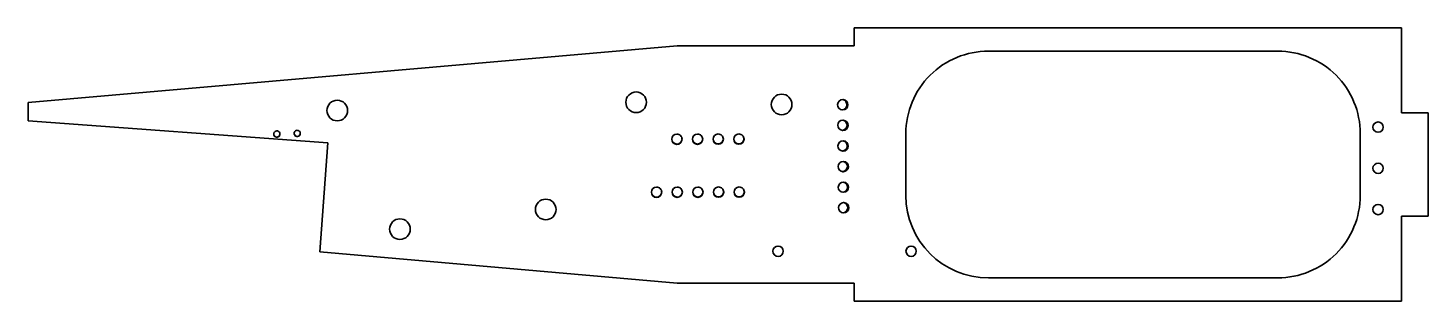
# Model space of a CAD drawing. Extents: x 2.08 to 8.86, y 3.59 to 4.91.
import ezdxf

# ---------------------------------------------------------------- set-up
doc = ezdxf.new("R2010")
doc.units = 0
doc.header["$MEASUREMENT"] = 0

msp = doc.modelspace()

# ---------------------------------------------------------------- linework, layer by layer
at = {"color": 7, "lineweight": 35}
for p, q in [((6.078957, 4.9125), (8.728957, 4.9125)), ((6.078957, 4.825), (6.078957, 4.9125)), ((8.728957, 4.9125), (8.728957, 4.5)), ((5.221704, 4.825), (2.078439, 4.55)), ((5.221704, 4.825), (6.078957, 4.825)), ((6.728957, 4.8), (8.128958, 4.8)), ((2.078439, 4.55), (2.078439, 4.462346)), ((6.023358, 4.564974), (6.024844, 4.56493)), ((6.023378, 4.514973), (6.021892, 4.515017)), ((8.728957, 4.5), (8.85695, 4.5)), ((8.85695, 4.5), (8.85695, 4.25)), ((3.530765, 4.35509), (2.078439, 4.462346)), ((6.024211, 4.414975), (6.022725, 4.415019)), ((6.024191, 4.464976), (6.025677, 4.464932)), ((3.4919, 3.826338), (3.530765, 4.35509)), ((6.025024, 4.364978), (6.02651, 4.364934)), ((6.328958, 4.25), (6.328958, 4.4)), ((8.528957, 4.4), (8.528957, 4.25)), ((6.025044, 4.314977), (6.023558, 4.315021)), ((6.025877, 4.214979), (6.024391, 4.215023)), ((6.025857, 4.26498), (6.027343, 4.264936)), ((6.328958, 4.25), (6.328958, 4.1)), ((8.528957, 4.1), (8.528957, 4.25)), ((8.85695, 4), (8.85695, 4.25)), ((6.02669, 4.164981), (6.028176, 4.164938)), ((6.02671, 4.114981), (6.025224, 4.115025)), ((6.027543, 4.014983), (6.026057, 4.015027)), ((6.027523, 4.064983), (6.029009, 4.06494)), ((8.728957, 3.5875), (8.728957, 4)), ((8.728957, 4), (8.85695, 4)), ((5.221704, 3.675), (3.4919, 3.826338)), ((5.221704, 3.675), (6.078957, 3.675)), ((6.078957, 3.675), (6.078957, 3.5875)), ((6.728957, 3.7), (8.128958, 3.7)), ((6.078957, 3.5875), (8.728957, 3.5875))]:
    msp.add_line(p, q, dxfattribs=at)
for centre, radius in [((3.575991, 4.511774), 0.05), ((5.022913, 4.551794), 0.05), ((5.727443, 4.541266), 0.05), ((8.615222, 4.431438), 0.025), ((8.615222, 4.231438), 0.025), ((4.585271, 4.031742), 0.05), ((8.615222, 4.031438), 0.025), ((3.879267, 3.936488), 0.05), ((5.709979, 3.829059), 0.025), ((6.354261, 3.828996), 0.025)]:
    msp.add_circle(centre, radius, dxfattribs=at)
for centre, radius, start, end in [((6.728957, 4.4), 0.4, 90.000003, 180.000005), ((8.128958, 4.4), 0.4, 360, 90.000003), ((6.023274, 4.539978), 0.024982, 89.80623, 266.831746), ((6.018299, 4.540273), 0.024977, 272.335915, 80.904766), ((6.023462, 4.539969), 0.024982, 269.806095, 86.831771), ((3.283113, 4.398), 0.015, 90.000467, 157.318477), ((3.283113, 4.398), 0.015, 337.317345, 89.999436), ((3.381756, 4.401102), 0.015, 157.317357, 337.31776), ((3.381902, 4.401449), 0.015, 158.045824, 337.317775), ((3.381757, 4.401102), 0.015, 90.000467, 157.318477), ((3.381757, 4.401102), 0.015, 337.317345, 89.999436), ((6.024106, 4.43998), 0.024982, 89.80623, 266.831746), ((6.019132, 4.440275), 0.024977, 272.335915, 80.904766), ((6.024295, 4.439971), 0.024982, 269.806095, 86.831771), ((3.283113, 4.398), 0.015, 157.317357, 337.31776), ((3.283258, 4.398347), 0.015, 158.045824, 337.317775), ((5.220264, 4.372538), 0.025004, 179.709285, 359.709246), ((5.220273, 4.372547), 0.025004, 90.011286, 179.731893), ((5.220271, 4.374185), 0.025004, 181.600978, 357.824558), ((5.220264, 4.372547), 0.025004, 359.70924, 89.988644), ((5.320263, 4.372758), 0.025004, 179.709285, 359.709246), ((5.320274, 4.372768), 0.025004, 90.011286, 179.731893), ((5.320271, 4.374406), 0.025004, 181.600978, 357.824558), ((5.320263, 4.372768), 0.025004, 359.70924, 89.988644), ((5.420263, 4.372978), 0.025004, 179.709285, 359.709246), ((5.420273, 4.372988), 0.025004, 90.011286, 179.731893), ((5.420272, 4.374626), 0.025004, 181.600978, 357.824558), ((5.420263, 4.372988), 0.025004, 359.70924, 89.988644), ((5.520263, 4.373199), 0.025004, 179.709285, 359.709246), ((5.520273, 4.373208), 0.025004, 90.011286, 179.731893), ((5.520271, 4.374847), 0.025004, 181.600978, 357.824558), ((5.520263, 4.373209), 0.025004, 359.70924, 89.988644), ((6.024939, 4.339982), 0.024982, 89.80623, 266.831746), ((6.019965, 4.340277), 0.024977, 272.335915, 80.904766), ((6.025129, 4.339972), 0.024982, 269.806095, 86.831771), ((6.025772, 4.239984), 0.024982, 89.80623, 266.831746), ((6.020798, 4.240279), 0.024977, 272.335915, 80.904766), ((6.025961, 4.239974), 0.024982, 269.806095, 86.831771), ((5.121839, 4.115242), 0.025004, 90.011286, 179.731893), ((5.121829, 4.115242), 0.025004, 359.70924, 89.988644), ((5.221839, 4.115462), 0.025004, 90.011286, 179.731893), ((5.221829, 4.115462), 0.025004, 359.70924, 89.988637), ((5.321838, 4.115683), 0.025004, 90.011286, 179.731893), ((5.321829, 4.115683), 0.025004, 359.70924, 89.988637), ((5.421838, 4.115903), 0.025004, 90.011286, 179.731893), ((5.421829, 4.115903), 0.025004, 359.70924, 89.988637), ((5.521838, 4.116123), 0.025004, 90.011286, 179.731893), ((5.521828, 4.116123), 0.025004, 359.70924, 89.988644), ((6.026605, 4.139986), 0.024982, 89.80623, 266.831746), ((6.021631, 4.14028), 0.024977, 272.335915, 80.904766), ((6.026795, 4.139976), 0.024982, 269.806095, 86.831771), ((5.121829, 4.115232), 0.025004, 179.709285, 359.709246), ((5.121837, 4.11688), 0.025004, 181.600978, 357.824558), ((5.221829, 4.115453), 0.025004, 179.709285, 359.709246), ((5.221837, 4.1171), 0.025004, 181.600978, 357.824558), ((5.321828, 4.115673), 0.025004, 179.709285, 359.709246), ((5.321837, 4.117321), 0.025004, 181.600978, 357.824558), ((5.421829, 4.115893), 0.025004, 179.709285, 359.709246), ((5.421836, 4.117541), 0.025004, 181.600978, 357.824558), ((5.521828, 4.116114), 0.025004, 179.709285, 359.709246), ((5.521836, 4.117761), 0.025004, 181.600978, 357.824558), ((6.728957, 4.1), 0.4, 180.000005, 269.999997), ((8.128958, 4.1), 0.4, 269.999997, 360), ((6.027439, 4.039988), 0.024982, 89.80623, 266.831746), ((6.022464, 4.040283), 0.024977, 272.335915, 80.904766), ((6.027627, 4.039978), 0.024982, 269.806095, 86.831771)]:
    msp.add_arc(centre, radius, start, end, dxfattribs=at)

doc.saveas('drawing.dxf')
